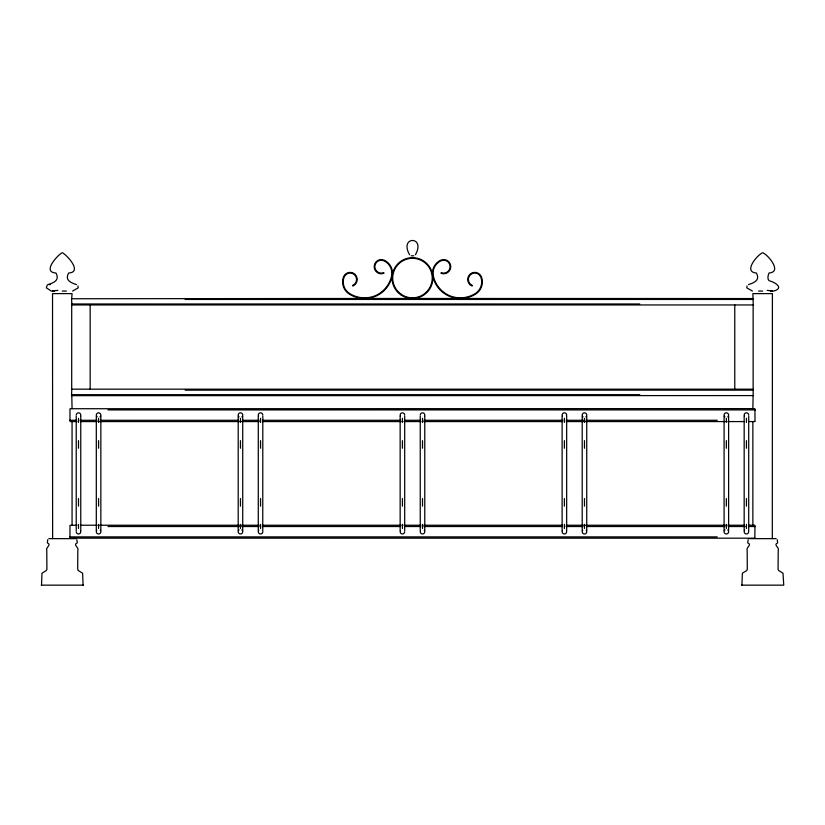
<?xml version="1.0" encoding="UTF-8"?>
<svg xmlns="http://www.w3.org/2000/svg" width="825" height="825" viewBox="0 0 825 825"><rect width="100%" height="100%" fill="white"/><g stroke="black" fill="none" stroke-linecap="round" stroke-linejoin="round"><path stroke-width="1.24" d="M772.313 538.643L772.406 293.618L752.864 293.618L753.235 304.879M83.088 585.152L82.613 573.21L78.354 570.591L77.694 569.384L77.818 550.553C79.334 547.253 72.414 544.913 77.292 542.86L76.828 539.643M752.864 408.612L753.235 389.245M361.742 298.475L71.61 298.753L71.796 304.951L89.832 304.951M734.776 304.951L734.776 389.173L71.796 389.173L71.538 395.062L71.796 395.66L753.235 395.588M747.038 285.955L746.821 287.894L752.441 291.06M47.767 539.643L47.314 542.86C52.181 544.913 45.262 547.253 46.777 550.553L46.912 569.384L46.241 570.591L41.992 573.21L41.518 585.152M748.172 539.643L747.708 542.86C752.586 544.913 745.666 547.253 747.182 550.553L747.306 569.384L746.646 570.591L742.387 573.21L741.912 585.152M47.169 285.172L46.365 287.843L51.274 291.06M754.968 421.235L754.968 408.942A1.774 0.98 82 0 0 754.669 408.684A1.846 0.969 78.7 0 0 754.359 408.612L70.228 408.726A1.784 0.98 -81.9 0 0 69.97 408.922L69.97 421.245A1.805 0.969 80.5 0 0 70.403 421.544L76.911 421.575M415.418 254.729C426.247 235.744 398.753 235.744 409.582 254.729M71.703 298.547L72.064 293.618L52.532 293.618L52.625 538.643M71.703 389.245L71.703 304.879M754.823 537.993L754.968 525.556A1.774 0.98 82 0 0 754.669 525.298A1.846 0.969 78.7 0 0 754.359 525.226L749.203 525.226M773.726 291.06C784.843 287.915 774.428 282.006 769.137 280.737C767.085 278.974 768.085 275.117 769.034 273.003C782.533 272.085 768.24 254.966 762.702 252.697C757.154 254.966 742.871 272.085 756.36 273.003C760.516 280.273 753.947 282.841 748.512 284.594M47.871 284.594C54.161 282.738 59.864 280.16 55.966 273.003C41.766 272.312 57.554 254.997 62.298 252.697C67.042 254.997 82.83 272.312 68.64 273.003C64.484 280.273 71.053 282.841 76.488 284.594M57.853 290.369L52.047 291.06L54.502 291.06M411.201 255.802L413.799 255.802M411.201 257.658L413.799 257.658M48.881 284.594L50.222 284.594M62.298 291.06L66.361 291.06M72.559 291.06L78.179 287.894L77.962 285.955M758.639 291.06L762.702 291.06M770.498 291.06L772.953 291.06L767.147 290.369M367.816 298.475L409.912 298.475M415.016 298.475L458.04 298.475M463.196 298.475L753.235 298.547M185.161 299.444L753.421 299.444M71.517 303.982L639.767 303.982M735.096 389.173L753.132 389.173L753.132 304.951L90.162 304.951L90.162 389.173M185.161 390.153L753.421 390.153M71.517 394.68L639.767 394.68M107.972 409.912L755.329 409.912M69.898 420.276L76.333 420.276M80.046 420.276L96.917 420.276M100.361 420.276L238.714 420.276M242.354 420.276L259.081 420.276M262.835 420.276L400.651 420.276M404.508 420.276L420.224 420.276M424.029 420.276L562.805 420.276M566.197 420.276L583.399 420.276M585.977 420.276L717.245 420.276M80.706 421.575L97.175 421.575M99.701 421.575L239.374 421.575M241.519 421.575L259.246 421.575M262.412 421.575L401.074 421.575M404.023 421.575L420.905 421.575M423.864 421.575L562.526 421.575M566.249 421.575L583.409 421.575M585.554 421.575L725.237 421.575M727.763 421.575L744.222 421.575M749.203 421.575L754.359 421.575A1.846 0.969 -77.9 0 0 754.823 421.369M76.911 525.226L70.228 525.339A1.784 0.98 -81.9 0 0 69.97 525.535L69.97 537.859A1.805 0.969 80.5 0 0 70.403 538.158L754.359 538.189A1.846 0.969 -77.8 0 0 754.813 537.982M80.706 525.226L97.175 525.226M99.701 525.226L239.374 525.226M241.519 525.226L259.246 525.226M262.412 525.226L401.074 525.226M404.023 525.226L420.905 525.226M423.864 525.226L562.526 525.226M566.249 525.226L583.409 525.226M585.554 525.226L725.237 525.226M727.763 525.226L744.222 525.226M107.972 526.525L239.25 526.525M241.818 526.525L259.019 526.525M262.412 526.525L400.115 526.525M404.993 526.525L420.709 526.525M424.029 526.525L562.392 526.525M566.136 526.525L582.873 526.525M586.503 526.525L724.866 526.525M728.3 526.525L745.171 526.525M748.894 526.525L755.329 526.525M69.898 536.889L717.245 536.889M48.85 538.643L75.745 538.643M749.255 538.643L776.15 538.643M41.25 585.152L83.346 585.152M741.654 585.152L783.75 585.152L783.007 573.21L778.759 570.591L778.088 569.384L778.222 550.553C779.738 547.253 772.819 544.913 777.686 542.86L777.232 539.643M71.796 395.66L72.064 408.612M752.864 421.575L752.864 525.226M748.708 416.213L748.708 530.588M746.439 418.296L746.439 422.441M746.439 440.653L746.439 448.233M746.439 498.558L746.439 506.148M746.439 524.36L746.439 528.495M744.171 416.213L744.171 530.588M728.619 416.213L728.619 530.588M726.351 418.296L726.351 422.441M726.351 440.653L726.351 448.233M726.351 498.558L726.351 506.148M726.351 524.36L726.351 528.495M724.092 416.213L724.092 530.588M586.74 416.213L586.74 530.588M584.471 418.296L584.471 422.441M584.471 440.653L584.471 448.233M584.471 498.558L584.471 506.148M584.471 524.36L584.471 528.495M582.202 416.213L582.202 530.588M566.662 416.213L566.662 530.588M564.393 418.296L564.393 422.441M564.393 440.653L564.393 448.233M564.393 498.558L564.393 506.148M564.393 524.36L564.393 528.495M562.124 416.213L562.124 530.588M424.772 416.213L424.772 530.588M422.513 418.296L422.513 422.441M422.513 440.653L422.513 448.233M422.513 498.558L422.513 506.148M422.513 524.36L422.513 528.495M420.245 416.213L420.245 530.588M404.693 416.213L404.693 530.588M402.425 418.296L402.425 422.441M402.425 440.653L402.425 448.233M402.425 498.558L402.425 506.148M402.425 524.36L402.425 528.495M400.156 416.213L400.156 530.588M262.814 416.213L262.752 532.208A2.269 2.269 0 0 1 259.566 533.744A2.269 2.269 0 0 1 258.772 530.289M260.545 418.296L260.545 422.441M260.545 440.653L260.545 448.233M260.545 498.558L260.545 506.148M260.545 524.36L260.545 528.495M258.277 416.213L258.277 530.588M242.725 416.213L242.725 530.588M240.457 418.296L240.457 422.441M240.457 440.653L240.457 448.233M240.457 498.558L240.457 506.148M240.457 524.36L240.457 528.495M238.198 416.213L238.198 530.588M100.846 416.213L100.846 530.588M98.577 418.296L98.577 422.441M98.577 440.653L98.577 448.233M98.577 498.558L98.577 506.148M98.577 524.36L98.577 528.495M96.308 416.213L96.308 530.588M80.767 416.213L80.767 530.588M78.499 418.296L78.499 422.441M78.499 440.653L78.499 448.233M78.499 498.558L78.499 506.148M78.499 524.36L78.499 528.495M76.23 416.213L76.23 530.588M72.064 421.575L72.064 525.226M748.646 531.197A2.269 2.269 0 0 1 745.934 533.919A2.269 2.269 0 0 1 744.666 530.289M727.763 529.928A2.269 2.269 0 0 1 728.021 533.249A2.269 2.269 0 0 1 724.69 533.249A2.269 2.269 0 0 1 724.938 529.928M80.541 530.722A2.269 2.269 0 0 1 79.004 533.919A2.269 2.269 0 0 1 76.23 531.702M100.351 530.289A2.269 2.269 0 0 1 100.124 533.373A2.269 2.269 0 0 1 97.041 533.373A2.269 2.269 0 0 1 96.803 530.289M241.88 529.928A2.269 2.269 0 0 1 242.127 533.249A2.269 2.269 0 0 1 238.796 533.249A2.269 2.269 0 0 1 239.044 529.928M404.693 531.702A2.269 2.269 0 0 1 401.919 533.919A2.269 2.269 0 0 1 400.383 530.722M424.287 530.289A2.269 2.269 0 0 1 423.019 533.919A2.269 2.269 0 0 1 420.296 531.197M586.245 530.289A2.269 2.269 0 0 1 586.018 533.373A2.269 2.269 0 0 1 582.935 533.373A2.269 2.269 0 0 1 582.697 530.289M566.435 530.722A2.269 2.269 0 0 1 564.393 533.971A2.269 2.269 0 0 1 562.351 530.722M744.398 416.078A2.269 2.269 0 0 1 745.934 412.882A2.269 2.269 0 0 1 748.708 415.088M724.938 416.862A2.269 2.269 0 0 1 724.69 413.552A2.269 2.269 0 0 1 728.021 413.552A2.269 2.269 0 0 1 727.763 416.862M76.23 415.088A2.269 2.269 0 0 1 79.004 412.882A2.269 2.269 0 0 1 80.541 416.078M97.164 416.862A2.269 2.269 0 0 1 96.917 413.552A2.269 2.269 0 0 1 100.237 413.552A2.269 2.269 0 0 1 99.99 416.862M239.044 416.862A2.269 2.269 0 0 1 238.796 413.552A2.269 2.269 0 0 1 242.127 413.552A2.269 2.269 0 0 1 241.88 416.862M258.503 416.078A2.269 2.269 0 0 1 260.04 412.882A2.269 2.269 0 0 1 262.814 415.088M400.383 416.078A2.269 2.269 0 0 1 401.919 412.882A2.269 2.269 0 0 1 404.693 415.088M420.245 415.088A2.269 2.269 0 0 1 423.019 412.882A2.269 2.269 0 0 1 424.555 416.078M583.058 416.862A2.269 2.269 0 0 1 582.811 413.552A2.269 2.269 0 0 1 586.132 413.552A2.269 2.269 0 0 1 585.884 416.862M562.351 416.078A2.269 2.269 0 0 1 564.393 412.82A2.269 2.269 0 0 1 566.435 416.078M392.504 273.817A14.417 14.417 0 0 0 384.388 260.267A7.126 7.126 0 0 0 374.158 266.465A7.126 7.126 0 0 0 383.986 273.271L383.749 272.673A6.476 6.476 0 0 1 374.808 266.485A6.476 6.476 0 0 1 384.11 260.855A13.767 13.767 0 0 1 391.483 276.499A28.225 28.225 0 0 1 375.055 295.814A28.225 28.225 0 0 1 349.769 293.628A13.767 13.767 0 0 1 344.015 277.324A6.476 6.476 0 0 1 354.585 274.787A6.476 6.476 0 0 1 352.584 285.471L352.832 286.069A7.126 7.126 0 0 0 355.028 274.323A7.126 7.126 0 0 0 343.406 277.107A14.417 14.417 0 0 0 349.429 294.185A28.875 28.875 0 0 0 375.272 296.423L375.303 296.412A28.875 28.875 0 0 0 392.112 276.653M432.424 273.817A14.417 14.417 0 0 1 440.54 260.267A7.126 7.126 0 0 1 450.77 266.465A7.126 7.126 0 0 1 440.942 273.271L441.189 272.673A6.476 6.476 0 0 0 450.13 266.485A6.476 6.476 0 0 0 440.828 260.855A13.767 13.767 0 0 0 433.455 276.499A28.225 28.225 0 0 0 449.883 295.814L449.903 295.824A28.225 28.225 0 0 0 475.169 293.628A13.767 13.767 0 0 0 480.923 277.324A6.476 6.476 0 0 0 470.353 274.787A6.476 6.476 0 0 0 472.354 285.471L472.106 286.069A7.126 7.126 0 0 1 469.899 274.323A7.126 7.126 0 0 1 481.532 277.107A14.417 14.417 0 0 1 475.509 294.185A28.875 28.875 0 0 1 449.666 296.423L449.635 296.412A28.875 28.875 0 0 1 432.826 276.653M401.321 295.164A20.408 20.408 0 0 0 432.847 279.17A20.408 20.408 0 0 0 403.239 259.865A20.408 20.408 0 0 0 401.321 295.164M401.115 294.247A19.759 19.759 0 0 0 432.145 279.809A19.759 19.759 0 0 0 404.137 260.153A19.759 19.759 0 0 0 401.115 294.247"/></g></svg>
